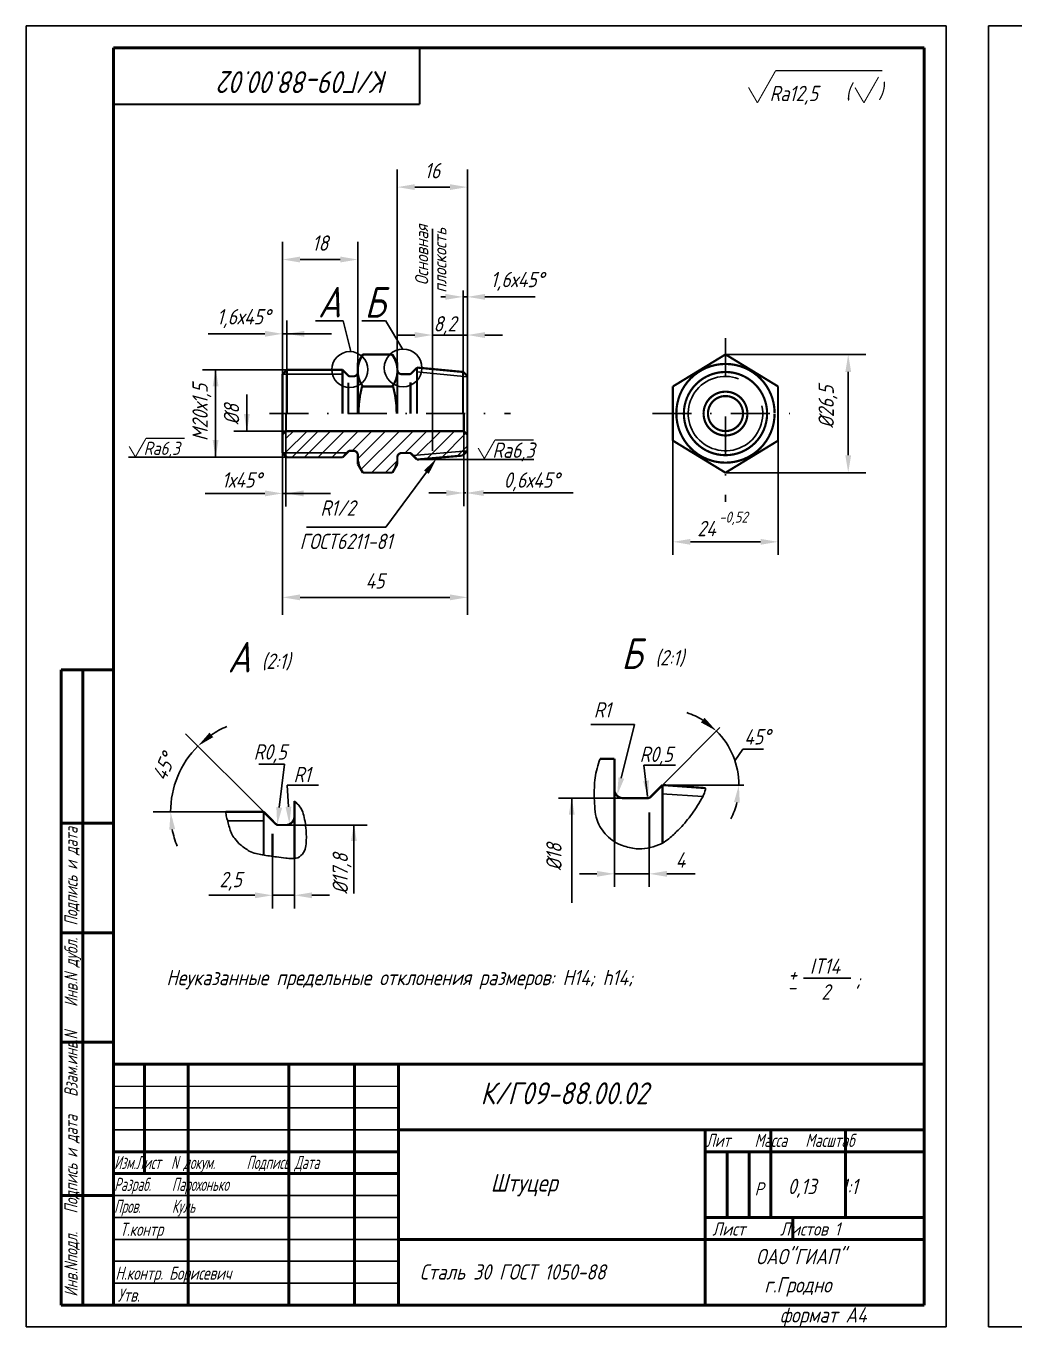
# Model space of a CAD drawing. Header units: inches. Extents: x 1065 to 7392, y 1020 to 3127.
# Drawn here: x 6177.7 to 6403.3, y 2293.2 to 2590.2 of the extents above; entities that cross this region are included whole.
import ezdxf
from ezdxf.enums import TextEntityAlignment as Align

# ---------------------------------------------------------------- set-up
doc = ezdxf.new("R2010")
doc.units = ezdxf.units.IN
doc.header["$LTSCALE"] = 0.7
doc.header["$MEASUREMENT"] = 0
doc.linetypes.add('DASHDOT', pattern=[25.4, 12.7, -6.35, 0, -6.35])
doc.styles.add('ROMANC', font='romanc', dxfattribs={"width": 0.8, "oblique": 15, "height": 3.5})
doc.styles.get("Standard").update_dxf_attribs({"font": 'romand.shx', "width": 0.8, "oblique": 15, "height": 3.5})
doc.dimstyles.get("Standard").update_dxf_attribs({"dimtxt": 3.5, "dimasz": 4, "dimexe": 4, "dimexo": 0, "dimgap": 2, "dimtad": 1, "dimdec": 0, "dimdsep": 46, "dimtxsty": 'Standard', "dimcen": 0.09, "dimadec": 0, "dimazin": 0, "dimtfac": 1, "dimtdec": 0, "dimtmove": 0, "dimatfit": 3, "dimfxl": 0, "dimtolj": 1, "dimtzin": 0, "dimlwd": 25, "dimlwe": 25, "dimarcsym": 0})

# ---------------------------------------------------------------- blocks, each defined once
blk = doc.blocks.new('*D270')
at = {"color": 0, "lineweight": 25}
for p, q in [((6231.9, 2410.82), (6214.04, 2428.68)), ((6223.21, 2410.82), (6206.64, 2410.82))]:
    blk.add_line(p, q, dxfattribs=at)
for start, end in [(113.4062, 124.2031), (135, 180), (190.7969, 201.5938)]:
    blk.add_arc((6231.9, 2410.82), 21.26, start, end, dxfattribs=at)
for points in [[(6220.37, 2427.89), (6219.52, 2428.91), (6216.86, 2425.85)], [(6210.35, 2406.77), (6211.68, 2406.9), (6210.64, 2410.82)]]:
    blk.add_solid(points, dxfattribs=at)
at = {"layer": 'DEFPOINTS', "color": 0, "lineweight": 25}
for p in [(6211.36, 2416.32), (6223.21, 2410.82), (6231.9, 2410.82), (6231.9, 2410.82), (6234.6, 2408.11)]:
    blk.add_point(p, dxfattribs=at)
at = {"color": 0, "insert": (6209.1, 2421.09), "char_height": 3.5, "attachment_point": 5, "rotation": 65.7474}
blk.add_mtext('\\A1;45%%D', dxfattribs=at)
blk = doc.blocks.new('*D286')
at = {"color": 0, "lineweight": 25}
for p, q in [((6236.18, 2510.76), (6236.18, 2540.93)), ((6253.38, 2510.92), (6253.38, 2540.93)), ((6240.18, 2536.93), (6249.38, 2536.93))]:
    blk.add_line(p, q, dxfattribs=at)
for points in [[(6240.18, 2537.6), (6240.18, 2536.26), (6236.18, 2536.93)], [(6249.38, 2537.6), (6249.38, 2536.26), (6253.38, 2536.93)]]:
    blk.add_solid(points, dxfattribs=at)
at = {"layer": 'DEFPOINTS', "color": 0, "lineweight": 25}
for p in [(6253.38, 2536.93), (6236.18, 2510.76), (6253.38, 2510.92)]:
    blk.add_point(p, dxfattribs=at)
at = {"color": 0, "lineweight": 25, "insert": (6244.78, 2540.68), "char_height": 3.5, "attachment_point": 5}
blk.add_mtext('\\A1;18', dxfattribs=at)
blk = doc.blocks.new('*D287')
at = {"color": 0, "lineweight": 25}
for p, q in [((6262.38, 2510.92), (6262.38, 2557.46)), ((6278.38, 2510.16), (6278.38, 2557.46)), ((6266.38, 2553.46), (6274.38, 2553.46))]:
    blk.add_line(p, q, dxfattribs=at)
for points in [[(6266.38, 2554.13), (6266.38, 2552.79), (6262.38, 2553.46)], [(6274.38, 2554.13), (6274.38, 2552.79), (6278.38, 2553.46)]]:
    blk.add_solid(points, dxfattribs=at)
at = {"layer": 'DEFPOINTS', "color": 0, "lineweight": 25}
for p in [(6278.38, 2553.46), (6262.38, 2510.92), (6278.38, 2510.16)]:
    blk.add_point(p, dxfattribs=at)
at = {"color": 0, "lineweight": 25, "insert": (6270.38, 2557.21), "char_height": 3.5, "attachment_point": 5}
blk.add_mtext('\\A1;16', dxfattribs=at)
blk = doc.blocks.new('*D288')
at = {"color": 0, "lineweight": 25}
for p, q in [((6236.18, 2492.77), (6236.18, 2455.8)), ((6278.38, 2493.27), (6278.38, 2455.8)), ((6240.18, 2459.8), (6274.38, 2459.8))]:
    blk.add_line(p, q, dxfattribs=at)
for points in [[(6240.18, 2460.47), (6240.18, 2459.13), (6236.18, 2459.8)], [(6274.38, 2460.47), (6274.38, 2459.13), (6278.38, 2459.8)]]:
    blk.add_solid(points, dxfattribs=at)
at = {"layer": 'DEFPOINTS', "color": 0, "lineweight": 25}
for p in [(6236.18, 2492.77), (6278.38, 2493.27), (6278.38, 2459.8)]:
    blk.add_point(p, dxfattribs=at)
at = {"color": 0, "lineweight": 25, "insert": (6257.28, 2463.55), "char_height": 3.5, "attachment_point": 5}
blk.add_mtext('\\A1;45', dxfattribs=at)

msp = doc.modelspace()

# ---------------------------------------------------------------- linework, layer by layer
for p, q in [((6177.65, 2590.24), (6177.65, 2293.24)), ((6177.65, 2590.24), (6387.65, 2590.24)), ((6387.65, 2590.24), (6387.65, 2293.24)), ((6397.33, 2590.24), (6397.33, 2293.24)), ((6397.33, 2590.24), (6607.33, 2590.24)), ((6249.99, 2522.95), (6243.72, 2522.95)), ((6251.75, 2515.9), (6249.99, 2522.95)), ((6254.31, 2522.95), (6259.6, 2522.95)), ((6259.67, 2522.97), (6263.61, 2516.41)), ((6270.38, 2517.63), (6270.38, 2493.27)), ((6253.38, 2513.36), (6253.38, 2501.76)), ((6262.38, 2501.76), (6262.38, 2513.36)), ((6236.18, 2510.78), (6236.18, 2492.77)), ((6236.18, 2510.78), (6236.18, 2492.77)), ((6236.18, 2510.76), (6241.94, 2510.76)), ((6236.18, 2510.76), (6249.88, 2510.76)), ((6250.88, 2510.76), (6250.88, 2510.72)), ((6266.78, 2511.27), (6278.38, 2510.16)), ((6278.38, 2511.26), (6278.38, 2492.26)), ((6236.19, 2492.76), (6241.94, 2492.76)), ((6236.98, 2492.76), (6250.88, 2492.76)), ((6253.38, 2491.98), (6253.38, 2492.26)), ((6262.38, 2490.17), (6262.38, 2491.98)), ((6265.96, 2492.19), (6278.29, 2493.26)), ((6267.36, 2491.3), (6293.55, 2491.3)), ((6269.02, 2488.38), (6259.75, 2475.83)), ((6259.75, 2475.83), (6241.69, 2475.83)), ((6316.5, 2430.78), (6306.56, 2430.78)), ((6313.51, 2418.56), (6316.5, 2430.78)), ((6236.62, 2421.71), (6230.78, 2421.71)), ((6235.44, 2411.86), (6236.62, 2421.71)), ((6319.51, 2414.33), (6318.65, 2421.53)), ((6318.65, 2421.53), (6325.85, 2421.53)), ((6237.53, 2412.01), (6237.25, 2416.89)), ((6237.25, 2416.89), (6244.36, 2416.89)), ((6322.78, 2414.96), (6332.1, 2414.31)), ((6223.64, 2408.82), (6231.9, 2408.82)), ((6233.9, 2408.82), (6233.9, 2408.73)), ((6177.65, 2293.24), (6387.65, 2293.24)), ((6397.33, 2293.24), (6607.33, 2293.24))]:
    msp.add_line(p, q)
at = {"lineweight": 50}
for p, q in [((6197.65, 2585.24), (6197.65, 2298.24)), ((6197.65, 2585.24), (6382.65, 2585.24)), ((6382.65, 2585.24), (6382.65, 2298.24)), ((6185.65, 2443.24), (6185.65, 2298.24)), ((6185.65, 2443.24), (6197.65, 2443.24)), ((6190.65, 2443.24), (6190.65, 2298.24)), ((6185.65, 2408.24), (6197.65, 2408.24)), ((6185.65, 2383.24), (6197.65, 2383.24)), ((6185.65, 2358.24), (6197.65, 2358.24)), ((6197.65, 2353.24), (6382.65, 2353.24)), ((6204.65, 2353.24), (6204.65, 2328.24)), ((6214.65, 2353.24), (6214.65, 2298.24)), ((6237.65, 2353.24), (6237.65, 2298.24)), ((6252.65, 2353.24), (6252.65, 2298.24)), ((6262.65, 2353.24), (6262.65, 2298.24)), ((6332.65, 2338.24), (6332.65, 2298.24)), ((6347.65, 2338.24), (6347.65, 2318.24)), ((6364.65, 2338.24), (6364.65, 2318.24)), ((6197.65, 2333.24), (6262.65, 2333.24)), ((6332.65, 2333.24), (6382.65, 2333.24)), ((6337.65, 2333.24), (6337.65, 2318.24)), ((6342.65, 2333.24), (6342.65, 2318.24)), ((6197.65, 2328.24), (6262.65, 2328.24)), ((6185.65, 2323.24), (6197.65, 2323.24)), ((6332.65, 2318.24), (6382.65, 2318.24)), ((6352.65, 2318.24), (6352.65, 2313.24)), ((6185.65, 2298.24), (6382.65, 2298.24))]:
    msp.add_line(p, q, dxfattribs=at)
at = {"color": 0, "linetype": 'ByBlock'}
for p, q in [((6262.38, 2510.92), (6262.38, 2549.63)), ((6278.38, 2511.26), (6278.38, 2549.63)), ((6270.38, 2511.93), (6270.38, 2543.95)), ((6236.18, 2510.78), (6236.18, 2532.46)), ((6253.38, 2510.92), (6253.38, 2532.46)), ((6273.38, 2528.4), (6272.35, 2528.4)), ((6277.38, 2511.26), (6277.38, 2529.85)), ((6278.38, 2528.4), (6277.38, 2528.4)), ((6282.38, 2528.4), (6293.87, 2528.4)), ((6236.18, 2510.78), (6236.18, 2522.97)), ((6237.18, 2511.76), (6237.18, 2522.97)), ((6278.38, 2511.26), (6278.38, 2523.07)), ((6278.38, 2510.34), (6278.38, 2522.69)), ((6228.18, 2519.97), (6219.19, 2519.97)), ((6232.18, 2519.97), (6228.18, 2519.97)), ((6237.18, 2519.97), (6236.18, 2519.97)), ((6237.18, 2519.97), (6247.38, 2519.97)), ((6266.38, 2519.69), (6262.38, 2519.69)), ((6278.38, 2519.69), (6270.38, 2519.69)), ((6282.38, 2519.69), (6286.38, 2519.69)), ((6237.16, 2511.76), (6217.92, 2511.76)), ((6220.92, 2511.76), (6220.92, 2491.77)), ((6228.05, 2501.76), (6228.05, 2506.09)), ((6228.05, 2497.76), (6228.05, 2501.76)), ((6325.28, 2501.76), (6325.28, 2469.48)), ((6349.28, 2501.76), (6349.28, 2469.48)), ((6236.98, 2497.76), (6225.05, 2497.76)), ((6236.18, 2496.97), (6236.18, 2480.53)), ((6236.98, 2497.76), (6236.98, 2480.53)), ((6277.55, 2497.76), (6277.55, 2480.63)), ((6239.38, 2491.77), (6201.04, 2491.77)), ((6228.18, 2483.53), (6218.55, 2483.53)), ((6232.18, 2483.53), (6228.18, 2483.53)), ((6236.98, 2483.53), (6236.18, 2483.53)), ((6236.98, 2483.53), (6247.17, 2483.53)), ((6273.55, 2483.63), (6269.55, 2483.63)), ((6277.55, 2483.63), (6278.06, 2483.63)), ((6282.06, 2483.63), (6286.06, 2483.63)), ((6286.06, 2483.63), (6302.5, 2483.63)), ((6329.28, 2472.48), (6345.28, 2472.48)), ((6322.9, 2416.96), (6336.01, 2430.07)), ((6322.9, 2416.96), (6341.44, 2416.96)), ((6315.9, 2413.96), (6299.19, 2413.96)), ((6302.19, 2413.96), (6302.19, 2397.25)), ((6302.19, 2413.96), (6302.19, 2405.25)), ((6236.9, 2407.82), (6255.48, 2407.82)), ((6252.48, 2407.82), (6252.48, 2400.17)), ((6311.93, 2405.25), (6311.93, 2393.69)), ((6319.9, 2404.71), (6319.9, 2393.69)), ((6233.9, 2400.67), (6233.9, 2388.79)), ((6238.9, 2400.17), (6238.9, 2388.79)), ((6252.48, 2400.17), (6252.48, 2392.17)), ((6302.19, 2397.25), (6302.19, 2390.09)), ((6307.93, 2396.69), (6303.93, 2396.69)), ((6311.93, 2396.69), (6319.9, 2396.69)), ((6323.9, 2396.69), (6327.9, 2396.69)), ((6327.9, 2396.69), (6330.36, 2396.69)), ((6225.9, 2391.79), (6219.39, 2391.79)), ((6229.9, 2391.79), (6225.9, 2391.79)), ((6238.9, 2391.79), (6233.9, 2391.79)), ((6242.9, 2391.79), (6246.9, 2391.79))]:
    msp.add_line(p, q, dxfattribs=at)
at = {"linetype": 'DASHDOT'}
for p, q in [((6337.28, 2518.97), (6337.28, 2481.61)), ((6233.22, 2501.76), (6288.18, 2501.76)), ((6320.63, 2501.76), (6354.17, 2501.76))]:
    msp.add_line(p, q, dxfattribs=at)
at = {"linetype": 'Continuous'}
for p, q in [((6262.38, 2513.36), (6262.38, 2501.76)), ((6277.38, 2512.26), (6277.38, 2501.76))]:
    msp.add_line(p, q, dxfattribs=at)
at = {"lineweight": 25}
for p, q in [((6337.28, 2515.26), (6369.29, 2515.26)), ((6365.29, 2511.26), (6365.29, 2492.26)), ((6337.28, 2488.26), (6369.29, 2488.26)), ((6341.21, 2425.12), (6339.43, 2422.51)), ((6345.93, 2425.12), (6341.21, 2425.12)), ((6355.1, 2372.83), (6365.92, 2372.83)), ((6197.65, 2343.24), (6262.65, 2343.24)), ((6197.65, 2338.24), (6262.65, 2338.24)), ((6197.65, 2323.24), (6262.65, 2323.24)), ((6197.65, 2318.24), (6262.65, 2318.24)), ((6197.65, 2313.24), (6262.65, 2313.24)), ((6197.65, 2308.24), (6262.65, 2308.24)), ((6197.65, 2303.24), (6262.65, 2303.24))]:
    msp.add_line(p, q, dxfattribs=at)
at = {"color": 0}
for p, q in [((6236.98, 2492.94), (6241.8, 2497.76)), ((6236.98, 2496.08), (6238.66, 2497.76)), ((6238.34, 2491.76), (6244.34, 2497.76)), ((6241.14, 2491.76), (6247.14, 2497.76)), ((6244.28, 2491.76), (6250.28, 2497.76)), ((6247.43, 2491.76), (6253.43, 2497.76)), ((6252.07, 2493.26), (6256.57, 2497.76)), ((6253.4, 2491.45), (6259.71, 2497.76)), ((6254.14, 2489.05), (6262.86, 2497.76)), ((6256.5, 2488.26), (6266, 2497.76)), ((6264.14, 2492.76), (6269.14, 2497.76)), ((6266.79, 2492.26), (6272.29, 2497.76)), ((6269.12, 2491.46), (6275.43, 2497.76)), ((6272.57, 2491.76), (6278.06, 2497.25)), ((6276.01, 2492.06), (6278.38, 2494.43)), ((6259.64, 2488.26), (6262.32, 2490.94))]:
    msp.add_line(p, q, dxfattribs=at)
at = {"lineweight": 15}
msp.add_line((6197.65, 2348.24), (6262.65, 2348.24), dxfattribs=at)
at = {"color": 1, "lineweight": 50}
for p, q in [((6262.65, 2338.24), (6382.65, 2338.24)), ((6262.65, 2313.24), (6382.65, 2313.24))]:
    msp.add_line(p, q, dxfattribs=at)
for points, const_width in [([(6267.5, 2572.35), (6267.5, 2585.35)], 0.5), ([(6344.57, 2572.71), (6348.73, 2580.05)], 0.25), ([(6348.73, 2580.05), (6373.1, 2580.05)], 0.3), ([(6368.87, 2572.71), (6372.21, 2578.59)], 0.25), ([(6342.54, 2576.21), (6344.57, 2572.71)], 0.25), ([(6366.83, 2576.21), (6368.87, 2572.71)], 0.25), ([(6197.5, 2572.35), (6267.5, 2572.35)], 0.5), ([(6253.38, 2513.36), (6254.48, 2515.26)], 0.5), ([(6253.38, 2501.76), (6253.38, 2513.36)], 0.5), ([(6254.48, 2515.26), (6261.28, 2515.26)], 0.5), ([(6262.38, 2513.36), (6261.28, 2515.26)], 0.5), ([(6262.38, 2513.36), (6262.38, 2501.76)], 0.5), ([(6325.28, 2507.95), (6337.28, 2515.26)], 0.5), ([(6337.28, 2515.26), (6349.28, 2507.95)], 0.5), ([(6237.16, 2511.76), (6236.18, 2510.78)], 0.5), ([(6236.18, 2510.78), (6236.18, 2492.77)], 0.5), ([(6237.16, 2511.76), (6241.94, 2511.76)], 0.5), ([(6237.18, 2511.76), (6249.88, 2511.76)], 0.5), ([(6251.23, 2510.41), (6249.88, 2511.76)], 0.5), ([(6249.88, 2511.76), (6249.88, 2501.76)], 0.5), ([(6251.59, 2510.26), (6252.38, 2510.26)], 0.5), ([(6263.38, 2510.76), (6265.17, 2510.76)], 0.5), ([(6265.53, 2510.91), (6266.88, 2512.26)], 0.5), ([(6266.88, 2512.26), (6266.88, 2501.76)], 0.5), ([(6266.88, 2512.26), (6277.38, 2511.26)], 0.5), ([(6277.38, 2511.34), (6278.38, 2510.34)], 0.5), ([(6277.38, 2511.34), (6277.38, 2501.76)], 0.5), ([(6278.38, 2510.34), (6278.38, 2493.27)], 0.5), ([(6251.21, 2508.83), (6251.21, 2501.76)], 0.5), ([(6254.33, 2507.95), (6261.43, 2507.95)], 0.5), ([(6265.38, 2508.88), (6265.38, 2501.76)], 0.5), ([(6325.28, 2507.95), (6325.28, 2495.58)], 0.5), ([(6349.28, 2507.95), (6349.28, 2495.58)], 0.5), ([(6277.55, 2501.76), (6277.55, 2497.76)], 0.5), ([(6237.01, 2497.8), (6236.18, 2496.97)], 0.5), ([(6236.98, 2497.76), (6241.94, 2497.76)], 0.5), ([(6236.98, 2497.76), (6277.55, 2497.76)], 0.5), ([(6277.55, 2497.76), (6278.38, 2496.93)], 0.5), ([(6202.61, 2491.85), (6205.02, 2496.09)], 0.25), ([(6205.02, 2496.09), (6213.89, 2496.09)], 0.3), ([(6282.26, 2491.47), (6284.67, 2495.72)], 0.25), ([(6284.67, 2495.72), (6293.54, 2495.72)], 0.3), ([(6337.28, 2488.26), (6325.28, 2495.58)], 0.5), ([(6349.28, 2495.58), (6337.28, 2488.26)], 0.5), ([(6201.2, 2494.26), (6202.61, 2491.85)], 0.25), ([(6237.18, 2491.77), (6236.18, 2492.77)], 0.5), ([(6236.98, 2491.76), (6249.88, 2491.76)], 0.5), ([(6237.18, 2491.76), (6241.94, 2491.76)], 0.5), ([(6251.23, 2493.12), (6249.88, 2491.76)], 0.5), ([(6251.59, 2493.26), (6252.38, 2493.26)], 0.5), ([(6253.38, 2490.17), (6253.38, 2492.26)], 0.5), ([(6262.38, 2491.98), (6262.38, 2490.17)], 0.5), ([(6263.38, 2492.76), (6265.17, 2492.76)], 0.5), ([(6265.53, 2492.62), (6266.88, 2491.26)], 0.5), ([(6266.88, 2491.26), (6277.28, 2492.17)], 0.5), ([(6277.28, 2492.17), (6278.38, 2493.27)], 0.5), ([(6280.85, 2493.88), (6282.26, 2491.47)], 0.25), ([(6253.38, 2490.17), (6254.48, 2488.26)], 0.5), ([(6262.38, 2490.17), (6261.28, 2488.26)], 0.5), ([(6254.48, 2488.26), (6261.28, 2488.26)], 0.5), ([(6308.65, 2422.96), (6311.93, 2422.96)], 0.5), ([(6320.2, 2414.25), (6322.9, 2416.96)], 0.5), ([(6322.9, 2416.96), (6322.9, 2403.72)], 0.5), ([(6322.92, 2416.96), (6332.77, 2416.26)], 0.5), ([(6238.9, 2413.33), (6238.9, 2400.17)], 0.5), ([(6313.93, 2413.96), (6319.49, 2413.96)], 0.5), ([(6223.21, 2410.82), (6231.9, 2410.82)], 0.5), ([(6234.6, 2408.11), (6231.9, 2410.82)], 0.5), ([(6231.9, 2410.82), (6231.9, 2400.97)], 0.5), ([(6319.9, 2410.71), (6319.9, 2402.64)], 0.5), ([(6233.9, 2405.86), (6233.9, 2400.67)], 0.5), ([(6235.31, 2407.82), (6236.9, 2407.82)], 0.5)]:
    msp.add_lwpolyline(points, dxfattribs=dict(const_width=const_width))
at = {"const_width": 0.5}
for points in [[(6254.63, 2515.26, 0.337742), (6254.54, 2507.95, 0.337742)], [(6261.22, 2507.95, 0.337742), (6261.13, 2515.26, 0.337742)], [(6326.07, 2501.88, -1), (6348.49, 2501.88, -1)], [(6251.23, 2510.41, 0.198912), (6251.59, 2510.26, 0.198912)], [(6252.38, 2510.26, 0.414214), (6253.38, 2511.26, 0.414214)], [(6262.38, 2511.76, 0.414214), (6263.38, 2510.76, 0.414214)], [(6265.17, 2510.76, 0.198912), (6265.53, 2510.91, 0.198912)], [(6327.78, 2501.76, -1), (6346.78, 2501.76, -1)], [(6254.33, 2507.95, 0.065251), (6253.52, 2501.76, 0.065251)], [(6262.24, 2501.76, 0.065251), (6261.43, 2507.95, 0.065251)], [(6342.28, 2501.76, 1), (6332.28, 2501.76, 1)], [(6341.28, 2501.76, 1), (6333.28, 2501.76, 1)], [(6326.07, 2501.76, 1), (6348.49, 2501.76, 1)], [(6327.78, 2501.76, 1), (6346.78, 2501.76, 1)], [(6342.28, 2501.76, -1), (6332.28, 2501.76, -1)], [(6341.28, 2501.76, -1), (6333.28, 2501.76, -1)], [(6251.59, 2493.26, 0.198912), (6251.23, 2493.12, 0.198912)], [(6253.38, 2492.26, 0.414214), (6252.38, 2493.26, 0.414214)], [(6263.38, 2492.76, 0.414214), (6262.38, 2491.76, 0.414214)], [(6265.53, 2492.62, 0.198912), (6265.17, 2492.76, 0.198912)], [(6311.93, 2415.96, 0.414214), (6313.93, 2413.96, 0.414214)], [(6319.49, 2413.96, 0.198912), (6320.2, 2414.25, 0.198912)], [(6236.9, 2407.82, 0.414214), (6238.9, 2409.82, 0.414214)], [(6234.6, 2408.11, 0.198912), (6235.31, 2407.82, 0.198912)]]:
    msp.add_lwpolyline(points, format="xyb", dxfattribs=at)
at = {"linetype": 'Continuous', "const_width": 0.5}
for points in [[(6237.18, 2511.76), (6237.18, 2501.77)], [(6236.98, 2501.76), (6236.98, 2497.76)], [(6311.93, 2422.96), (6311.93, 2404.04)]]:
    msp.add_lwpolyline(points, dxfattribs=at)
for points in [[(6308.65, 2422.96, 0.021316), (6307.97, 2420.75, 0.055297), (6307.35, 2416.39, 0.027904), (6307.47, 2411.51, 0.061642), (6307.99, 2408.96, 0.115407), (6310.2, 2405.41, 0.111917), (6313.8, 2403.14, 0.055594), (6316.93, 2402.42, 0.082592), (6319.46, 2402.54, 0.038661), (6321.99, 2403.29, 0.063002), (6323.69, 2404.21, 0.029681), (6324.96, 2405.23, 0.01581), (6326.93, 2407.13, 0.036462), (6329.59, 2410.32, 0.031652), (6332.09, 2414.29, 0.071764), (6332.71, 2415.96, 0.003406), (6332.77, 2416.26, 0.007212)], [(6238.9, 2413.33, -0.04578), (6240.17, 2411.97, -0.102753), (6240.93, 2410.42, -0.021631), (6241.32, 2408.6, -0.020194), (6241.57, 2406.62, -0.041448), (6241.57, 2403.5, -0.080409), (6241.18, 2401.93, -0.151734), (6240.04, 2400.58, -0.158776), (6238.39, 2400.15, -0.010795), (6236.91, 2400.28, -0.007743), (6234.84, 2400.53, -0.005794), (6231.6, 2401.02, -0.012898), (6230.15, 2401.3, -0.076767), (6228.61, 2401.89, -0.051089), (6226.6, 2403.32, -0.043229), (6225.27, 2404.72, -0.062038), (6224.57, 2405.86, -0.033941), (6224.17, 2406.93, -0.013605), (6223.42, 2409.66, -0.027433), (6223.21, 2410.82, -0.018174)]]:
    msp.add_lwpolyline(points, format="xyb")
for centre, radius in [((6251.56, 2511.79), 4.11), ((6263.7, 2512.18), 4.31)]:
    msp.add_circle(centre, radius)
for centre, radius, start, end in [((6337.28, 2501.76), 8.5, 69.4898, 11.8307), ((6259.38, 2491.98), 6, 180, 218.2595), ((6256.38, 2491.98), 6.03, 321.9873, 0)]:
    msp.add_arc(centre, radius, start, end)
at = {"lineweight": 25}
for start, end in [(58.1735, 71.347), (0, 45), (333.653, 346.8265)]:
    msp.add_arc((6322.9, 2416.96), 17.44, start, end, dxfattribs=at)
at = {"color": 0, "linetype": 'ByBlock'}
for points in [[(6273.38, 2529.07), (6273.38, 2527.74), (6277.38, 2528.4)], [(6282.38, 2529.07), (6282.38, 2527.74), (6278.38, 2528.4)], [(6232.18, 2520.64), (6232.18, 2519.3), (6236.18, 2519.97)], [(6241.18, 2520.64), (6241.18, 2519.3), (6237.18, 2519.97)], [(6266.38, 2520.36), (6266.38, 2519.02), (6270.38, 2519.69)], [(6282.38, 2520.36), (6282.38, 2519.02), (6278.38, 2519.69)], [(6220.25, 2508), (6221.59, 2508), (6220.92, 2512)], [(6227.38, 2501.64), (6228.72, 2501.64), (6228.05, 2497.64)], [(6220.25, 2495.7), (6221.59, 2495.7), (6220.92, 2491.7)], [(6232.18, 2484.2), (6232.18, 2482.86), (6236.18, 2483.53)], [(6240.98, 2484.2), (6240.98, 2482.86), (6236.98, 2483.53)], [(6273.55, 2484.3), (6273.55, 2482.96), (6277.55, 2483.63)], [(6282.06, 2484.3), (6282.06, 2482.96), (6278.06, 2483.63)], [(6329.28, 2473.14), (6329.28, 2471.81), (6325.28, 2472.48)], [(6345.28, 2473.14), (6345.28, 2471.81), (6349.28, 2472.48)], [(6318.49, 2417.87), (6319.81, 2418.03), (6319.62, 2413.98)], [(6301.52, 2410.16), (6302.86, 2410.16), (6302.19, 2414.16)], [(6251.81, 2404.16), (6253.14, 2404.16), (6252.48, 2408.16)], [(6307.93, 2397.35), (6307.93, 2396.02), (6311.93, 2396.69)], [(6323.9, 2397.35), (6323.9, 2396.02), (6319.9, 2396.69)], [(6229.9, 2392.45), (6229.9, 2391.12), (6233.9, 2391.79)], [(6242.9, 2392.45), (6242.9, 2391.12), (6238.9, 2391.79)]]:
    msp.add_solid(points, dxfattribs=at)
at = {"lineweight": 25}
for points in [[(6364.63, 2511.26), (6365.96, 2511.26), (6365.29, 2515.26)], [(6364.63, 2492.26), (6365.96, 2492.26), (6365.29, 2488.26)], [(6332.51, 2432.3), (6331.68, 2431.25), (6335.23, 2429.29)], [(6339.22, 2413.06), (6340.54, 2412.91), (6340.34, 2416.96)]]:
    msp.add_solid(points, dxfattribs=at)
for points in [[(6268.49, 2488.77), (6269.56, 2487.98), (6271.4, 2491.59)], [(6314.16, 2418.4), (6312.87, 2418.72), (6312.56, 2414.67)], [(6236.1, 2411.78), (6234.78, 2411.94), (6234.97, 2407.89)], [(6238.2, 2412.05), (6236.87, 2411.97), (6237.76, 2408.01)]]:
    msp.add_solid(points)
at = {"layer": 'DEFPOINTS', "color": 0, "linetype": 'ByBlock'}
for p in [(6253.38, 2529.46), (6262.38, 2529.16), (6277.38, 2528.4), (6236.18, 2519.97), (6270.38, 2519.69), (6236.18, 2510.78), (6236.18, 2510.78), (6237.16, 2511.76), (6237.18, 2511.76), (6253.38, 2510.92), (6262.38, 2510.92), (6266.88, 2512.26), (6266.88, 2512.26), (6270.38, 2511.93), (6277.38, 2511.26), (6277.38, 2510.34), (6278.38, 2510.34), (6278.38, 2510.34), (6278.38, 2510.34), (6228.05, 2501.76), (6236.98, 2501.76), (6325.28, 2501.76), (6349.28, 2501.76), (6236.18, 2496.97), (6236.98, 2497.76), (6236.98, 2497.76), (6277.55, 2497.76), (6278.06, 2497.25), (6220.92, 2492.76), (6236.18, 2492.77), (6236.19, 2492.76), (6278.38, 2492.26), (6236.18, 2483.53), (6278.06, 2483.63), (6349.28, 2472.48), (6278.38, 2464.52), (6337.98, 2420.7), (6319.49, 2414.96), (6322.9, 2416.96), (6322.9, 2416.96), (6330.87, 2416.96), (6313.93, 2413.96), (6319.92, 2414.06), (6320.2, 2414.25), (6236.9, 2407.82), (6302.19, 2405.25), (6311.93, 2405.25), (6311.93, 2405.25), (6319.9, 2404.71), (6233.9, 2400.67), (6238.9, 2400.17), (6238.9, 2400.17), (6252.48, 2400.17), (6319.9, 2396.69), (6233.9, 2391.79)]:
    msp.add_point(p, dxfattribs=at)

# ---------------------------------------------------------------- texts
at = {"style": 'ROMANC', "oblique": 15, "width": 0.8}
for s, p in [('(', (6364.68, 2573.54)), (')', (6372.18, 2573.67))]:
    msp.add_text(s, height=3.5, dxfattribs=at).set_placement(p)
at = {"color": 0, "linetype": 'ByBlock', "style": 'ROMANC', "oblique": 15, "width": 0.8}
msp.add_text('%%C8', height=3.5, rotation=90, dxfattribs=at).set_placement((6224.55, 2501.56), align=Align.MIDDLE_CENTER)
at = {"lineweight": 35, "insert": (6260.38, 2574.93), "char_height": 5, "width": 116.2188, "attachment_point": 1, "rotation": 180}
msp.add_mtext('К/Г09-88.00.02 ', dxfattribs=at)
at = {"lineweight": 25, "attachment_point": 1}
for s, insert, char_height, width in [('Ra12,5', (6347.36, 2576.59), 3.5, 29.1251), ('8,2', (6270.64, 2524), 3.5, 23.0679), ('Ra6,3', (6204.5, 2495.33), 3, 13.689), ('Ra6,3', (6284.08, 2495.15), 3.5, 29.1251), ('R1/2', (6244.84, 2481.95), 3.5, 32.719), ('-0,52', (6335.85, 2479.37), 2.5, 14.2705), ('ГОСТ6211-81', (6240.1, 2474.33), 3.5, 33.4893), ('(2:1)', (6231.41, 2446.97), 3.5, 42.5298), ('(2:1)', (6321.25, 2447.77), 3.5, 42.5298), ('R1', (6307.23, 2435.86), 3.5, 34.7971), ('R0,5', (6229.6, 2426.26), 3.5, 34.7971), ('R0,5', (6317.7, 2425.72), 3.5, 34.7971), ('R1', (6238.71, 2421.1), 3.5, 34.7971), ('4', (6325.91, 2401.58), 3.5, 34.7971), ('2,5', (6221.79, 2397.14), 3.5, 34.7971), ('IT14', (6356.54, 2377.35), 3.5, 19.7907), (' Неуказанные предельные отклонения размеров: H14; h14; ', (6207.83, 2374.76), 3.5, 158.004), ('+', (6351.59, 2375.53), 3.5, 4.3989), ('-', (6351.37, 2372.6), 3.5, 6.6548), ('2', (6359.16, 2371.47), 3.5, 17.1446), (';', (6366.98, 2374.19), 3.5, 9.0235), ('{\\W0.7;Лит    Масса   Масштаб}', (6332.85, 2337.34), 3, 48.3624), ('{\\W0.6; Изм.Лист  N докум.      Подпись Дата\\P Разраб.    Парохонько\\P Пров.      Куль}', (6196.57, 2332.29), 3, 75.9719), ('Р', (6343.93, 2326.27), 3, 4.7355), ('0,13   1:1', (6351.5, 2327.07), 3.5, 30.5998), ('{\\W0.7;Т.контр}', (6199.08, 2317.03), 3, 65.7648), ('Лист     Листов 1', (6334.26, 2317.1), 3, 49.4707), ('{\\W0.7; Н.контр. Борисевич}', (6196.64, 2307.02), 3, 40.546), ('Сталь 30 ГОСТ 1050-88', (6267.5, 2307.55), 3.5, 67.3789), ('{\\W0.7;Утв.     }', (6198.57, 2302.02), 3, 39.2217), ('г.Гродно', (6346.15, 2304.61), 3.5, 35.0627), ('формат А4', (6349.67, 2297.75), 3.5, 32.7454)]:
    msp.add_mtext(s, dxfattribs=dict(at, insert=insert, char_height=char_height, width=width))
at = {"lineweight": 25, "attachment_point": 1, "rotation": 90}
for s, insert, char_height, width in [('Основная ', (6266.44, 2531.05), 3, 30.6929), (' плоскость ', (6270.61, 2527.76), 3, 30.6929), ('{\\W0.7; Инв.Nподл.   Подпись и дата   Взам.инв.N    Инв.N дубл.  Подпись и дата}', (6186.41, 2298.75), 3, 144.2887), ('%%C18', (6296.39, 2397.43), 3.5, 50.5136), ('%%C17,8', (6247.62, 2392.08), 3.5, 50.5136)]:
    msp.add_mtext(s, dxfattribs=dict(at, insert=insert, char_height=char_height, width=width))
at = {"lineweight": 25, "char_height": 3.5, "attachment_point": 5}
for s, insert in [('\\A1;1,6х45%%D', (6289.76, 2531.95)), ('\\A1;1,6х45%%D', (6227.3, 2523.46)), ('1х45%%D', (6226.87, 2486.61)), ('0,6х45%%D', (6293.02, 2486.18)), ('\\A1;24', (6332.95, 2475.51))]:
    msp.add_mtext(s, dxfattribs=dict(at, insert=insert))
at = {"lineweight": 35, "attachment_point": 1}
for s, insert, char_height, width in [('А', (6244.27, 2530.7), 7, 25.8231), ('Б', (6254.89, 2530.65), 7, 25.8231), ('Б', (6313.5, 2450.45), 7, 25.8231), ('А', (6223.66, 2449.65), 7, 25.8231), ('К/Г09-88.00.02', (6281.38, 2349.08), 5, 116.2188), ('ОАО"ГИАП"', (6344.23, 2311.06), 3.5, 36.171)]:
    msp.add_mtext(s, dxfattribs=dict(at, insert=insert, char_height=char_height, width=width))
at = {"lineweight": 25, "char_height": 3.5, "attachment_point": 5}
for s, insert, rotation in [('\\A1;М20х1,5', (6217.78, 2502.02), 90), ('\\A1;45°', (6344.53, 2427.96), 1.2397)]:
    msp.add_mtext(s, dxfattribs=dict(at, insert=insert, rotation=rotation))
at = {"insert": (6360.67, 2503.29), "char_height": 3.5, "attachment_point": 5, "rotation": 90}
msp.add_mtext('\\A1;%%C26,5', dxfattribs=at)
at = {"lineweight": 30, "insert": (6283.69, 2328.16), "char_height": 4, "width": 61.9449, "attachment_point": 1}
msp.add_mtext('Штуцер', dxfattribs=at)

# ---------------------------------------------------------------- dimensions: what is measured, and where the dimension line sits
at = {"lineweight": 25}
dim = msp.add_linear_dim(base=(6278.38, 2553.46), p1=(6262.38, 2510.92), p2=(6278.38, 2510.16), dimstyle='Standard', dxfattribs=at)
dim.commit()
dim.dimension.update_dxf_attribs({"geometry": '*D287', "text_midpoint": (6270.38, 2557.21)})
for base, p1, p2, text, picture, middle in [((6253.38, 2536.93), (6236.18, 2510.76), (6253.38, 2510.92), '18', '*D286', (6244.78, 2540.68)), ((6278.38, 2459.8), (6236.18, 2492.77), (6278.38, 2493.27), '45', '*D288', (6257.28, 2463.55))]:
    dim = msp.add_linear_dim(base=base, p1=p1, p2=p2, text=text, dimstyle='Standard', dxfattribs=at)
    dim.commit()
    dim.dimension.update_dxf_attribs({"geometry": picture, "text_midpoint": middle})
dim = msp.add_angular_dim_2l(base=(6211.36, 2416.32), line1=((6234.6, 2408.11), (6231.9, 2410.82)), line2=((6223.21, 2410.82), (6231.9, 2410.82)), text='45%%D', dimstyle='Standard')
dim.commit()
dim.dimension.update_dxf_attribs({"geometry": '*D270', "text_midpoint": (6212.51, 2419.55), "dimtype": 162})

doc.saveas('drawing.dxf')
